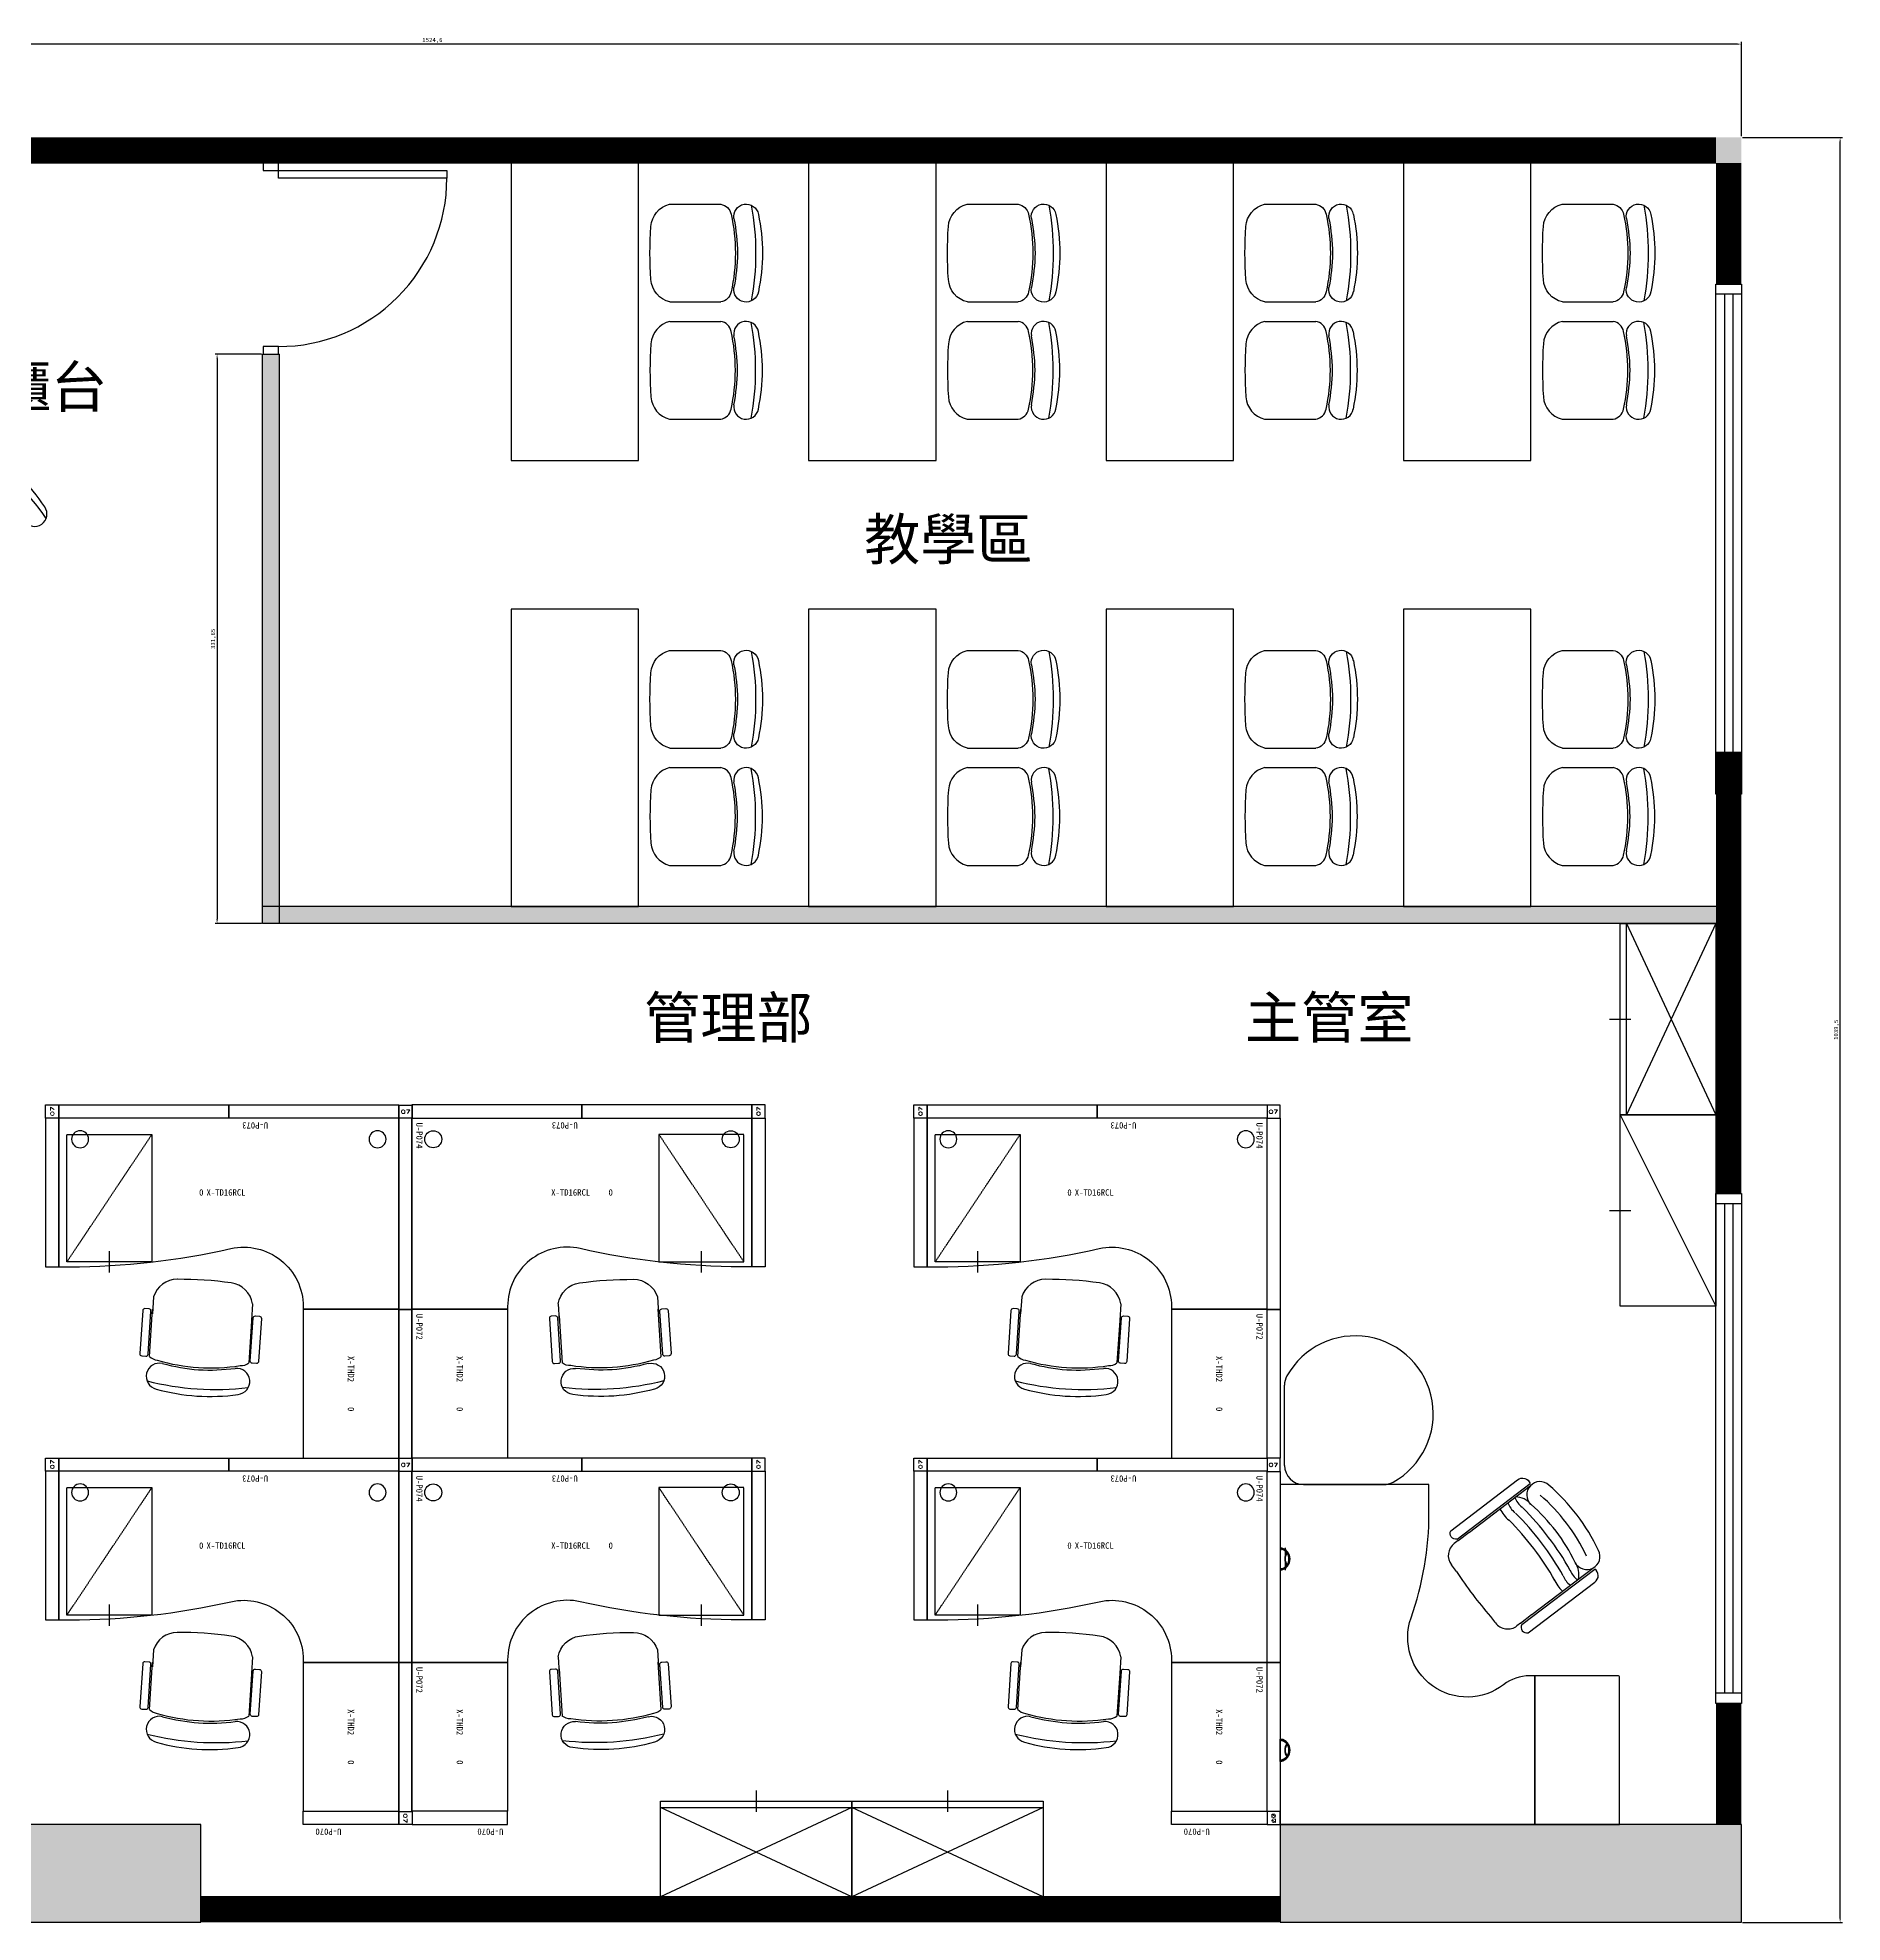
# Model space of a CAD drawing. Header units: millimetres. Extents: x 244 to 4336, y 1055 to 3448.
# Drawn here: x 776 to 1827, y 1055 to 2153 of the extents above; entities that cross this region are included whole.
import ezdxf
from ezdxf.enums import TextEntityAlignment as Align

# ---------------------------------------------------------------- set-up
doc = ezdxf.new("R2010")
doc.units = ezdxf.units.MM
doc.header["$LTSCALE"] = 0.5
doc.linetypes.add('DASHED', pattern=[0.75, 0.5, -0.25])
for name, color, linetype in [('BC', 3, 'Continuous'), ('CHAIR', 6, 'Continuous'), ('DIM', 1, 'Continuous'), ('door', 2, 'Continuous'), ('MF', 20, 'Continuous'), ('part_att', 3, 'Continuous'), ('PSPLAN', 4, 'Continuous'), ('PUTC', 6, 'Continuous'), ('SD', 1, 'Continuous'), ('table', 1, 'Continuous'), ('TXT', 3, 'Continuous'), ('wall', 7, 'Continuous'), ('window', 7, 'Continuous')]:
    doc.layers.add(name, color=color, linetype=linetype)
doc.styles.add('kk', font='kaiu.ttf')
doc.styles.add('lmp', font='complex.shx', dxfattribs={"bigfont": 'chineset.shx'})
doc.dimstyles.new('ISO-25', dxfattribs={"dimtxt": 2.5, "dimasz": 2.5, "dimexe": 1.25, "dimexo": 0.625, "dimtad": 1, "dimtxsty": 'Standard', "dimcen": 2.5, "dimadec": 0, "dimazin": 0, "dimtfac": 1, "dimtmove": 0, "dimatfit": 3, "dimfxl": 1, "dimarcsym": 0})

# ---------------------------------------------------------------- blocks, each defined once
blk = doc.blocks.new('A$C2B010343')
at = {"color": 7}
for p, q in [((224.9, -208.7, 226.5), (224.9, -211.7, 226.5)), ((229.4, -214.5, 226.5), (232.4, -214.5, 226.5)), ((322.4, -214.5, 226.5), (325.4, -214.5, 226.5)), ((329.9, -208.7, 226.5), (329.9, -211.7, 226.5))]:
    blk.add_line(p, q, dxfattribs=at)
for p, q in [((229.4, -208.7, 226.5), (229.4, -215.7, 226.5)), ((229.7, -216.7, 226.5), (231.8, -216.7, 226.5)), ((232.4, -208.7, 226.5), (232.4, -214.5, 226.5)), ((322.4, -208.7, 226.5), (322.4, -214.5, 226.5)), ((323, -216.7, 226.5), (325.1, -216.7, 226.5)), ((325.4, -208.7, 226.5), (325.4, -215.7, 226.5))]:
    blk.add_line(p, q)
for centre, radius, start, end in [((277.4, -201.7, 226.5), 53.5, 190.77285, 349.22715), ((277.4, -201.7, 226.5), 50, 196.2602, 343.7398), ((277.4, -201.7, 226.5), 48, 198.20996, 231.37247), ((277.4, -281.6, 226.5), 51.9, 54.73593, 125.26407), ((277.4, -281.6, 226.5), 49.9, 53.04394, 126.95606), ((277.4, -201.7, 226.5), 48, 233.87887, 306.12113), ((277.4, -201.7, 226.5), 48, 308.62753, 341.79004)]:
    blk.add_arc(centre, radius, start, end)
blk = doc.blocks.new('DAL16LL')
for p, q in [((29.75, 0), (40.25, 0)), ((119.75, -2.5), (130.25, -2.5))]:
    blk.add_line(p, q)
at = {"color": 0}
blk.add_lwpolyline([(97.25, -61.57, 0.084397), (146.82, -70), (160, -70), (160, 0), (0, 0), (0, -120), (70, -120), (70, -117.33, 0.165811), (65.83, -105.11, -0.74643)], format="xyb", close=True, dxfattribs=at)
at = {"xscale": 0.09999999999990905, "yscale": 0.09999999999990905, "zscale": 0.09999999999990905}
for p in [(7.26, 20.87, -22.65), (97.26, 20.87, -22.65)]:
    blk.add_blockref('A$C2B010343', p, dxfattribs=at)
blk = doc.blocks.new('xtd16Sl')
at = {"layer": 'PUTC'}
blk.add_lwpolyline([(-80, -0.1, -0.414214), (-79.9, 0), (79.9, 0, -0.414214), (80, -0.1), (80, -69.9, -0.414214), (79.9, -70), (75, -70, -0.054703), (-0.93, -61.43, 0.479811), (-35, -88.76), (-35, -89.9, -0.414214), (-35.1, -90), (-79.9, -90, -0.414214), (-80, -89.9)], format="xyb", close=True, dxfattribs=at)
for centre in [(-70, -10), (70, -10)]:
    blk.add_circle(centre, 4, dxfattribs=at)
at = {"layer": 'part_att'}
for tag, p in [('BLKNAME', (-14.5, -36.5)), ('K', (12.5, -36.5))]:
    blk.add_attdef(tag, p, '', height=3, dxfattribs=at)
blk = doc.blocks.new('UP073')
at = {"color": 31}
blk.add_lwpolyline([(0, 0), (80, 0), (80, 6.2), (0, 6.2)], close=True, dxfattribs=at)
at = {"layer": 'part_att', "color": 3}
for tag, p in [('BLKNAME', (2, 8.2)), ('P', (26, 8.2)), ('K', (30, 8.2))]:
    blk.add_attdef(tag, p, '', height=3, dxfattribs=at)
blk = doc.blocks.new('CC_SS1')
at = {"color": 0}
for p, q in [((-24.22, 14.06), (-24.22, 6.05)), ((22.55, 13.88), (22.55, 5.97)), ((-24.22, -14.07), (-24.22, 8.22)), ((22.55, 8.19), (22.55, -14.02))]:
    blk.add_line(p, q, dxfattribs=at)
for points in [[(-25.93, 8.22), (-27.88, 8.22, 0.414214), (-28.86, 7.25), (-28.86, -13.09, 0.414214), (-27.88, -14.07), (-25.93, -14.07, 0.414214), (-24.95, -13.09), (-24.95, 7.25, 0.414214)], [(24.21, 8.22), (26.17, 8.22, -0.414214), (27.14, 7.25), (27.14, -13.09, -0.414214), (26.17, -14.07), (24.21, -14.07, -0.414214), (23.24, -13.09), (23.24, 7.25, -0.414214)]]:
    blk.add_lwpolyline(points, format="xyb", close=True, dxfattribs=at)
at = {"color": 0, "linetype": 'Continuous'}
blk.add_lwpolyline([(-17.93, -17.03, 0.042414), (-0.76, -18.84, 0.042414), (16.42, -17.03, 0.042414)], format="xyb", dxfattribs=at)
for centre, radius, start, end in [((-12.72, 11.16), 11.86, 94.0766, 165.83344), ((-0.86, -155.28), 178.72, 85.9234, 94.0766), ((11, 11.16), 11.86, 13.25658, 85.9234), ((-18.98, -23.12), 6.18, 80.24779, 260.10116), ((17.47, -23.12), 6.18, 279.89884, 99.75221), ((-0.76, 62.24), 93.45, 258.08993, 281.91007)]:
    blk.add_arc(centre, radius, start, end, dxfattribs=at)
at = {"color": 0}
for centre, radius, start, end in [((-20.22, -9.75), 5.89, 227.1618, 267.57171), ((-1.03, 72.05), 89.81, 257.50279, 282.63892), ((18.55, -9.7), 5.89, 270.72261, 312.8382), ((-0.76, 104.54), 132.38, 259.62106, 280.37894)]:
    blk.add_arc(centre, radius, start, end, dxfattribs=at)
blk = doc.blocks.new('*D31')
at = {"layer": 'Defpoints', "color": 0, "transparency": 16777216}
for p in [(907.1, 1968.4), (880.7, 1636.8), (907.1, 1636.8)]:
    blk.add_point(p, dxfattribs=at)
at = {"layer": 'DIM', "color": 0, "lineweight": -2, "transparency": 16777216}
for p, q in [((906.5, 1968.4), (879.5, 1968.4)), ((880.7, 1965.9), (880.7, 1639.3)), ((906.5, 1636.8), (879.5, 1636.8))]:
    blk.add_line(p, q, dxfattribs=at)
at = {"layer": 'DIM', "color": 0, "transparency": 16777216}
for points in [[(880.3, 1965.9), (881.1, 1965.9), (880.7, 1968.4)], [(880.3, 1639.3), (881.1, 1639.3), (880.7, 1636.8)]]:
    blk.add_solid(points, dxfattribs=at)
at = {"layer": 'DIM', "color": 0, "transparency": 16777216, "insert": (878.6, 1802.6), "char_height": 2.5, "attachment_point": 5, "rotation": 90}
blk.add_mtext('331,65', dxfattribs=at)
blk = doc.blocks.new('UP072')
at = {"color": 31}
blk.add_lwpolyline([(0, 0), (70, 0), (70, 6.2), (0, 6.2)], close=True, dxfattribs=at)
at = {"layer": 'part_att', "color": 3}
for tag, p in [('BLKNAME', (2, 8.2)), ('P', (26, 8.2)), ('K', (30, 8.2))]:
    blk.add_attdef(tag, p, '', height=3, dxfattribs=at)
blk = doc.blocks.new('DN46C3')
at = {"color": 0, "linetype": 'DASHED'}
for p, q in [((0, -60), (0, 0)), ((0, -60), (40, 0)), ((0, 0), (40, 0)), ((40, 0), (40, -60)), ((40, -60), (0, -60)), ((20, -65), (20, -55))]:
    blk.add_line(p, q, dxfattribs=at)
blk = doc.blocks.new('PBU_R')
at = {"color": 31}
blk.add_lwpolyline([(0, 6.2), (0, 0), (-6.2, 0), (-6.2, 6.2)], close=True, dxfattribs=at)
at = {"layer": 'PSPLAN', "color": 3, "style": 'lmp', "width": 0.483982}
blk.add_attdef('HEIGHT', text='', height=1.68, rotation=90, dxfattribs=at).set_placement((-2.24, 0.93), (-2.24, 5.5), align=Align.FIT)
blk = doc.blocks.new('BC-CAB1')
at = {"color": 0}
for p, q in [((0, -45), (90, 0)), ((45, -50), (45, -40))]:
    blk.add_line(p, q, dxfattribs=at)
blk.add_lwpolyline([(90, -45), (0, -45), (0, 0), (90, 0)], close=True, dxfattribs=at)
blk = doc.blocks.new('UP074')
at = {"color": 31}
blk.add_lwpolyline([(0, 0), (90, 0), (90, 6.2), (0, 6.2)], close=True, dxfattribs=at)
at = {"layer": 'part_att', "color": 3}
for tag, p in [('BLKNAME', (2, 8.2)), ('P', (26, 8.2)), ('K', (30, 8.2))]:
    blk.add_attdef(tag, p, '', height=3, dxfattribs=at)
blk = doc.blocks.new('window-f')
for p, q in [((0.02, 0.1667), (0.98, 0.1667)), ((0.02, -0.1667), (0.98, -0.1667))]:
    blk.add_line(p, q)
blk.add_lwpolyline([(0, 0.5), (1, 0.5), (1, -0.5), (0, -0.5)], close=True)
for points in [[(0.02, 0.5), (0.02, -0.5)], [(0.98, 0.5), (0.98, -0.5)]]:
    blk.add_lwpolyline(points)
blk = doc.blocks.new('*D32')
at = {"layer": 'Defpoints', "color": 0, "transparency": 16777216}
for p in [(1768.4, 2094.6), (1825.9, 2094.6), (1768.4, 1055.1)]:
    blk.add_point(p, dxfattribs=at)
at = {"layer": 'DIM', "color": 0, "lineweight": -2, "transparency": 16777216}
for p, q in [((1769, 2094.6), (1827.2, 2094.6)), ((1825.9, 1057.6), (1825.9, 2092.1)), ((1769, 1055.1), (1827.2, 1055.1))]:
    blk.add_line(p, q, dxfattribs=at)
at = {"layer": 'DIM', "color": 0, "transparency": 16777216}
for points in [[(1825.5, 2092.1), (1826.3, 2092.1), (1825.9, 2094.6)], [(1825.5, 1057.6), (1826.3, 1057.6), (1825.9, 1055.1)]]:
    blk.add_solid(points, dxfattribs=at)
at = {"layer": 'DIM', "color": 0, "transparency": 16777216, "insert": (1823.8, 1574.9), "char_height": 2.5, "attachment_point": 5, "rotation": 90}
blk.add_mtext('1039,5', dxfattribs=at)
blk = doc.blocks.new('DAMAS')
for p, q in [((24.25, 33.25), (-13.49, 33.25)), ((33.25, 24.25), (33.25, -13.49))]:
    blk.add_line(p, q)
for centre, radius, start, end in [((0, 0), 36.75, 119.08802, 330.91198), ((-13.49, 24.25), 9, 90, 119.08802), ((24.25, 24.25), 9, 0, 90), ((24.25, -13.49), 9, 330.91198, 0)]:
    blk.add_arc(centre, radius, start, end)
blk = doc.blocks.new('BC-CAB2')
at = {"color": 0}
for p, q in [((0, 0), (90, -42)), ((0, -42), (90, 0)), ((90, -42), (0, -42)), ((45, -50), (45, -40))]:
    blk.add_line(p, q, dxfattribs=at)
blk.add_lwpolyline([(90, -45), (0, -45), (0, 0), (90, 0)], close=True, dxfattribs=at)
blk = doc.blocks.new('xthd2')
blk.add_lwpolyline([(-35, -45), (35, -45), (35, 0), (-35, 0)], close=True)
at = {"layer": 'part_att'}
for tag, p in [('BLKNAME', (-13, -24)), ('K', (11, -24))]:
    blk.add_attdef(tag, p, '', height=3, dxfattribs=at)
blk = doc.blocks.new('UP070')
at = {"color": 31}
blk.add_lwpolyline([(0, 0), (45, 0), (45, 6.2), (0, 6.2)], close=True, dxfattribs=at)
at = {"layer": 'part_att', "color": 3}
for tag, p in [('BLKNAME', (2, 8.2)), ('P', (26, 8.2)), ('K', (30, 8.2))]:
    blk.add_attdef(tag, p, '', height=3, dxfattribs=at)
blk = doc.blocks.new('DA47E3')
at = {"ltscale": 0.04}
for p, q in [((39.2, 0), (0, 0)), ((-0.4, -0.4), (-0.4, -70)), ((39.6, -70), (39.6, -0.4)), ((-0.4, -70), (39.6, -70))]:
    blk.add_line(p, q, dxfattribs=at)
for centre, start, end in [((0, -0.4), 90, 180), ((39.2, -0.4), 0, 90)]:
    blk.add_arc(centre, 0.4, start, end, dxfattribs=at)
blk = doc.blocks.new('CC_HH1')
at = {"color": 3, "linetype": 'ByBlock'}
for p, q in [((-16.92, 26.82), (-16.22, 26.82)), ((-13.02, 26.82), (-16.22, 26.82)), ((13.44, 26.82), (17.38, 26.82)), ((-24.12, 17.46), (-24.12, 19.62)), ((24.58, 17.34), (24.58, 19.62)), ((-25.02, 17.46), (-25.02, -25.72)), ((-24.13, 10.85), (-24.13, -25.16)), ((-24.12, 17.48), (-24.11, 10.92)), ((24.58, 17.34), (24.57, 10.79)), ((24.59, 10.71), (24.59, -25.3)), ((25.48, 17.32), (25.48, -25.86))]:
    blk.add_line(p, q, dxfattribs=at)
for points in [[(-25.02, 17.46, 0.644661), (-29.89, 17.46), (-29.89, -22.04, 0.527133), (-25.02, -25.72)], [(25.48, 17.32, -0.644661), (30.36, 17.33), (30.36, -22.18, -0.527133), (25.48, -25.86)]]:
    blk.add_lwpolyline(points, format="xyb", dxfattribs=at)
for centre, radius, start, end in [((-16.92, 19.62), 7.2, 90, 180), ((0.21, -158.83), 186.12, 85.9234, 94.0766), ((17.38, 19.62), 7.2, 0, 90), ((27.02, 16.22), 2.67, 204.02717, 206.26281), ((-21.41, -22.44), 15.39, 74.44482, 100.1776), ((0, 119.49), 128.24, 261.96898, 278.03102), ((21.47, -22.44), 15.39, 78.2918, 104.12492), ((-16.47, -10.33), 9.94, 219.7271, 267.1765), ((-21.41, -22.44), 10.89, 74.44482, 104.12492), ((-21.41, -26.66), 10.89, 74.44482, 104.12492), ((0, 119.49), 132.74, 261.96898, 278.03102), ((0, 115.27), 132.74, 261.96898, 278.03102), ((16.9, -10.33), 9.94, 272.8235, 320.68643), ((21.47, -22.44), 10.89, 73.3346, 104.12492), ((21.47, -26.66), 10.89, 73.3346, 104.12492), ((-18.01, -26.35), 6.18, 80.24779, 260.10116), ((0.21, 58.98), 87.21, 258.08993, 281.91007), ((2.27, 79.88), 101.97, 259.12864, 268.84333), ((-1.85, 79.88), 101.97, 271.15667, 280.87136), ((18.43, -26.35), 6.18, 279.89884, 99.75221), ((0.21, 58.98), 93.43, 258.08993, 281.91007)]:
    blk.add_arc(centre, radius, start, end, dxfattribs=at)
blk = doc.blocks.new('CC_SS0')
at = {"color": 0}
for p, q in [((-23.54, 12.7), (-23.54, 4.82)), ((22.46, 12.52), (22.46, 4.75)), ((-23.54, 4.82), (-23.54, -11.35)), ((22.46, 4.75), (22.46, -11.35))]:
    blk.add_line(p, q, dxfattribs=at)
at = {"color": 0, "linetype": 'Continuous'}
blk.add_lwpolyline([(-16.78, -17.59, 0.042414), (-0.56, -19.29, 0.042414), (15.66, -17.59, 0.042414)], format="xyb", dxfattribs=at)
for centre, radius, start, end in [((-12.23, 9.85), 11.67, 94.0766, 165.83344), ((-0.56, -153.84), 175.77, 85.9234, 94.0766), ((11.11, 9.85), 11.67, 13.25658, 85.9234), ((-17.77, -23.33), 5.83, 80.24779, 260.10116), ((16.65, -23.33), 5.83, 279.89884, 99.75221), ((-0.56, 57.26), 88.24, 258.08993, 281.91007)]:
    blk.add_arc(centre, radius, start, end, dxfattribs=at)
at = {"color": 0}
for centre, radius, start, end in [((-17.8, -10.51), 5.8, 188.34829, 259.96934), ((-0.54, 64.02), 82.29, 257.1708, 282.8292), ((16.73, -10.51), 5.8, 280.03066, 351.65171), ((-0.56, 97.19), 124.99, 259.62106, 280.37894)]:
    blk.add_arc(centre, radius, start, end, dxfattribs=at)
blk = doc.blocks.new('MF-146N')
at = {"color": 0}
blk.add_lwpolyline([(0, 0), (140, 0), (140, 60), (0, 60)], close=True, dxfattribs=at)
blk = doc.blocks.new('door-sl')
blk.add_lwpolyline([(0.04, 0.04), (0, 0.04), (0, -0.04), (0.04, -0.04), (0.04, 0.04), (0.04, 0.92), (0.08, 0.92), (0.08, 0.04), (0.04, 0.04)])
blk.add_lwpolyline([(0.96, 0.04), (0.96, -0.04), (1, -0.04), (1, 0.04), (0.96, 0.04, 0.414214), (0.08, 0.92, 1)], format="xyb")
blk = doc.blocks.new('*D35')
at = {"layer": 'Defpoints', "color": 0, "transparency": 16777216}
for p in [(243.8, 2149), (243.8, 2094.6), (1768.4, 2094.6)]:
    blk.add_point(p, dxfattribs=at)
at = {"layer": 'DIM', "color": 0, "lineweight": -2, "transparency": 16777216}
for p, q in [((243.8, 2095.3), (243.8, 2150.3)), ((1765.9, 2149), (246.3, 2149)), ((1768.4, 2095.3), (1768.4, 2150.3))]:
    blk.add_line(p, q, dxfattribs=at)
at = {"layer": 'DIM', "color": 0, "transparency": 16777216}
for points in [[(246.3, 2149.4), (246.3, 2148.6), (243.8, 2149)], [(1765.9, 2149.4), (1765.9, 2148.6), (1768.4, 2149)]]:
    blk.add_solid(points, dxfattribs=at)
at = {"layer": 'DIM', "color": 0, "transparency": 16777216, "insert": (1006.1, 2151.1), "char_height": 2.5, "attachment_point": 5}
blk.add_mtext('1524,6', dxfattribs=at)

msp = doc.modelspace()

# ---------------------------------------------------------------- hatches: boundary and pattern name
at = {"layer": 'wall'}
h = msp.add_hatch(color=256, dxfattribs=at)
h.paths.add_polyline_path([(916.987, 1968.407), (907.087, 1968.407), (907.087, 1646.657), (916.987, 1646.657)])
h.paths.add_polyline_path([(1756.86, 1646.657), (916.987, 1646.657), (916.987, 1636.757), (1756.936, 1636.757)])
h.paths.add_polyline_path([(916.987, 1646.657), (907.087, 1646.657), (907.087, 1636.757), (916.987, 1636.757)])
h = msp.add_hatch(color=256, dxfattribs=at)
h.paths.add_polyline_path([(621.225, 1112.057), (621.225, 1055.132), (871.2, 1055.132), (871.2, 1112.057)])
h.paths.add_polyline_path([(1499.85, 1112.057), (1499.85, 1055.132), (1768.387, 1055.132), (1768.387, 1112.057)])

# ---------------------------------------------------------------- linework, layer by layer
for p, q in [((258.637, 2079.782), (1753.537, 2079.782)), ((907.087, 1636.757), (907.087, 1968.407)), ((907.087, 1968.407), (916.987, 1968.407)), ((916.987, 1636.757), (916.987, 1968.407)), ((1757.25, 1646.657), (907.087, 1646.657)), ((1757.25, 1636.757), (907.087, 1636.757)), ((871.2, 1112.057), (621.225, 1112.057)), ((1760.962, 1112.057), (1499.85, 1112.057)), ((1499.85, 1112.057), (1499.85, 1069.982)), ((1499.85, 1069.982), (871.2, 1069.982))]:
    msp.add_line(p, q, dxfattribs=at)
at = {"layer": 'wall', "const_width": 14.85}
for points in [[(258.637, 2087.207), (1753.537, 2087.207)], [(1760.962, 2079.782), (1760.962, 2009.245)], [(1760.962, 1736.995), (1760.962, 1479.595)], [(1760.962, 1182.595), (1760.962, 1112.057)], [(1499.85, 1062.557), (871.2, 1062.557)]]:
    msp.add_lwpolyline(points, dxfattribs=at)
at = {"layer": 'wall'}
for points in [[(871.2, 1112.057), (621.225, 1112.057), (621.225, 1055.132), (871.2, 1055.132)], [(1768.387, 1112.057), (1499.85, 1112.057), (1499.85, 1055.132), (1768.387, 1055.132)]]:
    msp.add_lwpolyline(points, close=True, dxfattribs=at)
for centre, radius, end in [((731.265, 2079.782), 264.559, 1.608252), ((756.015, 2079.782), 274.459, 1.550227)]:
    msp.add_arc(centre, radius, 0, end, dxfattribs=at)
msp.add_solid([(1753.537, 2079.782), (1768.387, 2079.782), (1753.537, 2094.632), (1768.387, 2094.632)], dxfattribs=at)

# ---------------------------------------------------------------- block references
at = {"layer": 'BC', "xscale": 1.237500000000125, "yscale": 1.237500000000125, "zscale": 1.237500000000125}
for name, p, rotation in [('BC-CAB2', (1753.537, 1636.757), 270), ('BC-CAB1', (1753.537, 1525.382), 270), ('BC-CAB2', (1250.372, 1069.982), 180), ('BC-CAB2', (1361.747, 1069.982), 180)]:
    msp.add_blockref(name, p, dxfattribs=dict(at, rotation=rotation))
at = {"layer": 'CHAIR'}
for name, p, xscale, yscale, zscale, rotation in [('CC_SS0', (1159.934, 2026.607), -1.237500000000125, 1.237500000000125, 1.2375, 90), ('CC_SS0', (1333.184, 2026.607), -1.237500000000125, 1.237500000000125, 1.2375, 90), ('CC_SS0', (1506.434, 2026.607), -1.237500000000125, 1.237500000000125, 1.2375, 90), ('CC_SS0', (1679.684, 2026.607), -1.237500000000125, 1.237500000000125, 1.2375, 90), ('CC_SS0', (1159.934, 1959.707), 1.237500000000125, 1.237500000000125, 1.237500000000125, 90), ('CC_SS0', (1333.184, 1959.707), 1.237500000000125, 1.237500000000125, 1.237500000000125, 90), ('CC_SS0', (1506.434, 1959.707), 1.237500000000125, 1.237500000000125, 1.237500000000125, 90), ('CC_SS0', (1679.684, 1959.707), 1.237500000000125, 1.237500000000125, 1.237500000000125, 90), ('CC_SS0', (738.435, 1870.46), 1.237500000000032, 1.237500000000032, 1.237500000000032, 135), ('CC_SS0', (1159.934, 1766.732), -1.237500000000125, 1.237500000000125, 1.2375, 90), ('CC_SS0', (1333.184, 1766.732), -1.237500000000125, 1.237500000000125, 1.2375, 90), ('CC_SS0', (1506.434, 1766.732), -1.237500000000125, 1.237500000000125, 1.2375, 90), ('CC_SS0', (1679.684, 1766.732), -1.237500000000125, 1.237500000000125, 1.2375, 90), ('CC_SS0', (1159.934, 1699.832), 1.237500000000125, 1.237500000000125, 1.237500000000125, 90), ('CC_SS0', (1333.184, 1699.832), 1.237500000000125, 1.237500000000125, 1.237500000000125, 90), ('CC_SS0', (1506.434, 1699.832), 1.237500000000125, 1.237500000000125, 1.237500000000125, 90), ('CC_SS0', (1679.684, 1699.832), 1.237500000000125, 1.237500000000125, 1.237500000000125, 90), ('UP073', (788.535, 1531.198), -1.237500000000125, 1.237500000000125, 1.2375, 180), ('UP073', (1192.207, 1531.198), 1.237500000000125, 1.237500000000125, 1.237500000000125, 180), ('UP073', (1294.177, 1531.198), -1.237500000000125, 1.237500000000125, 1.2375, 180), ('UP072', (788.535, 1436.901), 1.237500000000125, 1.237500000000125, 1.237500000000125, 90), ('UP072', (1192.207, 1436.901), -1.237500000000125, 1.237500000000125, 1.2375, 270), ('UP072', (1294.177, 1436.901), 1.237500000000125, 1.237500000000125, 1.237500000000125, 90), ('CC_SS1', (872.402, 1400.111), 1.237500000000077, 1.237500000000077, 1.237500000000077, 356.1891308058701), ('CC_SS1', (1108.34, 1400.111), -1.237500000000077, 1.237500000000125, 1.2375, 3.810869194129812), ('CC_SS1', (1378.044, 1400.111), 1.237500000000077, 1.237500000000077, 1.237500000000077, 356.1891308058701), ('UP072', (788.535, 1231.228), 1.237500000000125, 1.237500000000125, 1.237500000000125, 90), ('UP073', (788.535, 1325.526), -1.237500000000125, 1.237500000000125, 1.2375, 180), ('UP073', (1192.207, 1325.526), 1.237500000000125, 1.237500000000125, 1.237500000000125, 180), ('UP072', (1192.207, 1231.228), -1.237500000000125, 1.237500000000125, 1.2375, 270), ('UP072', (1294.177, 1231.228), 1.237500000000125, 1.237500000000125, 1.237500000000125, 90), ('UP073', (1294.177, 1325.526), -1.237500000000125, 1.237500000000125, 1.2375, 180), ('CC_HH1', (1638.951, 1266.24), 1.237500000000112, 1.237500000000112, 1.237500000000112, 127.258115157693), ('CC_SS1', (872.402, 1194.439), 1.237500000000077, 1.237500000000077, 1.237500000000077, 356.1891308058701), ('CC_SS1', (1108.34, 1194.439), -1.237500000000077, 1.237500000000125, 1.2375, 3.810869194129812), ('CC_SS1', (1378.044, 1194.439), 1.237500000000077, 1.237500000000077, 1.237500000000077, 356.1891308058701)]:
    msp.add_blockref(name, p, dxfattribs=dict(at, xscale=xscale, yscale=yscale, zscale=zscale, rotation=rotation))
ref = msp.add_blockref('PBU_R', (788.535, 1523.526), dxfattribs=dict(at, xscale=1.237500000000125, yscale=1.237500000000125, zscale=1.237500000000125))
ref.add_attrib('HEIGHT', '07', dxfattribs={"layer": 'PSPLAN', "color": 3, "height": 2.0834, "rotation": 90, "style": 'lmp', "width": 1.679701}).set_placement((785.768, 1524.672), (785.768, 1530.338), align=Align.FIT)
ref = msp.add_blockref('UP073', (887.535, 1531.198), dxfattribs=dict(at, xscale=-1.237500000000125, yscale=1.237500000000125, zscale=1.2375, rotation=180))
ref.add_attrib('BLKNAME', 'U-P073', (910.428, 1521.051), dxfattribs={"layer": 'part_att', "color": 3, "height": 3.7125, "rotation": 180})
ref = msp.add_blockref('PBU_R', (986.535, 1523.402), dxfattribs=dict(at, xscale=1.237500000000125, yscale=1.237500000000125, zscale=1.237500000000125, rotation=270))
ref.add_attrib('HEIGHT', '07', dxfattribs={"layer": 'PSPLAN', "color": 3, "height": 2.0834, "style": 'lmp', "width": 1.679701}).set_placement((987.681, 1526.169), (993.347, 1526.169), align=Align.FIT)
ref = msp.add_blockref('UP073', (1093.207, 1531.198), dxfattribs=dict(at, xscale=1.237500000000125, yscale=1.237500000000125, zscale=1.237500000000125, rotation=180))
ref.add_attrib('BLKNAME', 'U-P073', (1090.732, 1521.051), dxfattribs={"layer": 'part_att', "color": 3, "height": 3.7125, "rotation": 180})
ref = msp.add_blockref('PBU_R', (1192.207, 1523.526), dxfattribs=dict(at, xscale=-1.237500000000125, yscale=1.237500000000125, zscale=1.2375))
ref.add_attrib('HEIGHT', '07', dxfattribs={"layer": 'PSPLAN', "color": 3, "height": 2.0834, "rotation": 90, "style": 'lmp', "width": 1.679701}).set_placement((1197.057, 1524.672), (1197.057, 1530.338), align=Align.FIT)
ref = msp.add_blockref('PBU_R', (1294.177, 1523.526), dxfattribs=dict(at, xscale=1.237500000000125, yscale=1.237500000000125, zscale=1.237500000000125))
ref.add_attrib('HEIGHT', '07', dxfattribs={"layer": 'PSPLAN', "color": 3, "height": 2.0834, "rotation": 90, "style": 'lmp', "width": 1.679701}).set_placement((1291.41, 1524.672), (1291.41, 1530.338), align=Align.FIT)
ref = msp.add_blockref('UP073', (1393.177, 1531.198), dxfattribs=dict(at, xscale=-1.237500000000125, yscale=1.237500000000125, zscale=1.2375, rotation=180))
ref.add_attrib('BLKNAME', 'U-P073', (1416.071, 1521.051), dxfattribs={"layer": 'part_att', "color": 3, "height": 3.7125, "rotation": 180})
ref = msp.add_blockref('PBU_R', (1499.85, 1523.402), dxfattribs=dict(at, xscale=-1.237500000000125, yscale=1.237500000000125, zscale=1.2375, rotation=90))
ref.add_attrib('HEIGHT', '07', dxfattribs={"layer": 'PSPLAN', "color": 3, "height": 2.0834, "style": 'lmp', "width": 1.679701}).set_placement((1493.038, 1526.169), (1498.703, 1526.169), align=Align.FIT)
ref = msp.add_blockref('UP074', (986.535, 1523.402), dxfattribs=dict(at, xscale=1.237500000000125, yscale=1.237500000000125, zscale=1.237500000000125, rotation=270))
ref.add_attrib('BLKNAME', 'U-P074', (996.682, 1520.927), dxfattribs={"layer": 'part_att', "color": 3, "height": 3.7125, "rotation": 270})
ref = msp.add_blockref('UP074', (1499.85, 1523.402), dxfattribs=dict(at, xscale=-1.237500000000125, yscale=1.237500000000125, zscale=1.2375, rotation=90))
ref.add_attrib('BLKNAME', 'U-P074', (1485.99, 1520.927), dxfattribs={"layer": 'part_att', "color": 3, "height": 3.7125, "rotation": 270})
ref = msp.add_blockref('UP072', (986.535, 1412.027), dxfattribs=dict(at, xscale=1.237500000000125, yscale=1.237500000000125, zscale=1.237500000000125, rotation=270))
ref.add_attrib('BLKNAME', 'U-P072', (996.682, 1409.552), dxfattribs={"layer": 'part_att', "color": 3, "height": 3.7125, "rotation": 270})
ref = msp.add_blockref('UP072', (1499.85, 1412.027), dxfattribs=dict(at, xscale=-1.237500000000125, yscale=1.237500000000125, zscale=1.2375, rotation=90))
ref.add_attrib('BLKNAME', 'U-P072', (1485.99, 1409.552), dxfattribs={"layer": 'part_att', "color": 3, "height": 3.7125, "rotation": 270})
ref = msp.add_blockref('PBU_R', (788.535, 1317.853), dxfattribs=dict(at, xscale=1.237500000000125, yscale=1.237500000000125, zscale=1.237500000000125))
ref.add_attrib('HEIGHT', '07', dxfattribs={"layer": 'PSPLAN', "color": 3, "height": 2.0834, "rotation": 90, "style": 'lmp', "width": 1.679701}).set_placement((785.768, 1319), (785.768, 1324.665), align=Align.FIT)
ref = msp.add_blockref('UP073', (887.535, 1325.526), dxfattribs=dict(at, xscale=-1.237500000000125, yscale=1.237500000000125, zscale=1.2375, rotation=180))
ref.add_attrib('BLKNAME', 'U-P073', (910.428, 1315.378), dxfattribs={"layer": 'part_att', "color": 3, "height": 3.7125, "rotation": 180})
ref = msp.add_blockref('PBU_R', (986.535, 1317.73), dxfattribs=dict(at, xscale=1.237500000000125, yscale=1.237500000000125, zscale=1.237500000000125, rotation=270))
ref.add_attrib('HEIGHT', '07', dxfattribs={"layer": 'PSPLAN', "color": 3, "height": 2.0834, "style": 'lmp', "width": 1.679701}).set_placement((987.681, 1320.496), (993.347, 1320.496), align=Align.FIT)
ref = msp.add_blockref('UP074', (986.535, 1317.73), dxfattribs=dict(at, xscale=1.237500000000125, yscale=1.237500000000125, zscale=1.237500000000125, rotation=270))
ref.add_attrib('BLKNAME', 'U-P074', (996.682, 1315.255), dxfattribs={"layer": 'part_att', "color": 3, "height": 3.7125, "rotation": 270})
ref = msp.add_blockref('UP073', (1093.207, 1325.526), dxfattribs=dict(at, xscale=1.237500000000125, yscale=1.237500000000125, zscale=1.237500000000125, rotation=180))
ref.add_attrib('BLKNAME', 'U-P073', (1090.732, 1315.378), dxfattribs={"layer": 'part_att', "color": 3, "height": 3.7125, "rotation": 180})
ref = msp.add_blockref('PBU_R', (1192.207, 1317.853), dxfattribs=dict(at, xscale=-1.237500000000125, yscale=1.237500000000125, zscale=1.2375))
ref.add_attrib('HEIGHT', '07', dxfattribs={"layer": 'PSPLAN', "color": 3, "height": 2.0834, "rotation": 90, "style": 'lmp', "width": 1.679701}).set_placement((1197.057, 1319), (1197.057, 1324.665), align=Align.FIT)
ref = msp.add_blockref('PBU_R', (1294.177, 1317.853), dxfattribs=dict(at, xscale=1.237500000000125, yscale=1.237500000000125, zscale=1.237500000000125))
ref.add_attrib('HEIGHT', '07', dxfattribs={"layer": 'PSPLAN', "color": 3, "height": 2.0834, "rotation": 90, "style": 'lmp', "width": 1.679701}).set_placement((1291.41, 1319), (1291.41, 1324.665), align=Align.FIT)
ref = msp.add_blockref('UP073', (1393.177, 1325.526), dxfattribs=dict(at, xscale=-1.237500000000125, yscale=1.237500000000125, zscale=1.2375, rotation=180))
ref.add_attrib('BLKNAME', 'U-P073', (1416.071, 1315.378), dxfattribs={"layer": 'part_att', "color": 3, "height": 3.7125, "rotation": 180})
ref = msp.add_blockref('UP074', (1499.85, 1317.73), dxfattribs=dict(at, xscale=-1.237500000000125, yscale=1.237500000000125, zscale=1.2375, rotation=90))
ref.add_attrib('BLKNAME', 'U-P074', (1485.99, 1315.255), dxfattribs={"layer": 'part_att', "color": 3, "height": 3.7125, "rotation": 270})
ref = msp.add_blockref('PBU_R', (1499.85, 1317.73), dxfattribs=dict(at, xscale=-1.237500000000125, yscale=1.237500000000125, zscale=1.2375, rotation=90))
ref.add_attrib('HEIGHT', '07', dxfattribs={"layer": 'PSPLAN', "color": 3, "height": 2.0834, "style": 'lmp', "width": 1.679701}).set_placement((1493.038, 1320.496), (1498.703, 1320.496), align=Align.FIT)
ref = msp.add_blockref('UP072', (986.535, 1206.355), dxfattribs=dict(at, xscale=1.237500000000125, yscale=1.237500000000125, zscale=1.237500000000125, rotation=270))
ref.add_attrib('BLKNAME', 'U-P072', (996.682, 1203.88), dxfattribs={"layer": 'part_att', "color": 3, "height": 3.7125, "rotation": 270})
ref = msp.add_blockref('UP072', (1499.85, 1206.355), dxfattribs=dict(at, xscale=-1.237500000000125, yscale=1.237500000000125, zscale=1.2375, rotation=90))
ref.add_attrib('BLKNAME', 'U-P072', (1485.99, 1203.88), dxfattribs={"layer": 'part_att', "color": 3, "height": 3.7125, "rotation": 270})
ref = msp.add_blockref('UP070', (930.847, 1119.853), dxfattribs=dict(at, xscale=-1.237500000000125, yscale=1.237500000000125, zscale=1.2375, rotation=180))
ref.add_attrib('BLKNAME', 'U-P070', (953.122, 1109.706), dxfattribs={"layer": 'part_att', "color": 3, "height": 3.7125, "rotation": 180})
ref = msp.add_blockref('PBU_R', (986.535, 1119.73), dxfattribs=dict(at, xscale=1.237500000000125, yscale=1.237500000000125, zscale=1.237500000000125, rotation=180))
ref.add_attrib('HEIGHT', '07', dxfattribs={"layer": 'PSPLAN', "color": 3, "height": 2.0834, "rotation": 270, "style": 'lmp', "width": 1.679701}).set_placement((989.301, 1118.583), (989.301, 1112.918), align=Align.FIT)
ref = msp.add_blockref('UP070', (1049.895, 1119.853), dxfattribs=dict(at, xscale=1.237500000000125, yscale=1.237500000000125, zscale=1.237500000000125, rotation=180))
ref.add_attrib('BLKNAME', 'U-P070', (1047.42, 1109.706), dxfattribs={"layer": 'part_att', "color": 3, "height": 3.7125, "rotation": 180})
ref = msp.add_blockref('UP070', (1436.49, 1119.853), dxfattribs=dict(at, xscale=-1.237500000000125, yscale=1.237500000000125, zscale=1.2375, rotation=180))
ref.add_attrib('BLKNAME', 'U-P070', (1458.765, 1109.706), dxfattribs={"layer": 'part_att', "color": 3, "height": 3.7125, "rotation": 180})
ref = msp.add_blockref('PBU_R', (1499.85, 1119.73), dxfattribs=dict(at, xscale=-1.237500000000125, yscale=1.237500000000125, zscale=1.2375, rotation=180))
ref.add_attrib('HEIGHT', '07', dxfattribs={"layer": 'PSPLAN', "color": 3, "height": 2.0834, "rotation": 90, "style": 'lmp', "width": 1.679701}).set_placement((1497.083, 1112.918), (1497.083, 1118.583), align=Align.FIT)
ref = msp.add_blockref('PBU_R', (1499.85, 1119.73), dxfattribs=dict(at, xscale=-1.237500000000125, yscale=1.237500000000125, zscale=1.2375, rotation=180))
ref.add_attrib('HEIGHT', '07', dxfattribs={"layer": 'PSPLAN', "color": 3, "height": 2.0834, "rotation": 270, "style": 'lmp', "width": 1.679701}).set_placement((1494.999, 1118.583), (1494.999, 1112.918), align=Align.FIT)
at = {"layer": 'door', "xscale": 111.375, "yscale": 111.375, "zscale": 111.375, "rotation": 270}
msp.add_blockref('door-sl', (912.037, 2079.782), dxfattribs=at)
at = {"layer": 'MF', "xscale": 1.237500000000125, "yscale": 1.237500000000125, "zscale": 1.237500000000125, "rotation": 90}
for p in [(1126.125, 1906.532), (1299.375, 1906.532), (1472.625, 1906.532), (1645.875, 1906.532), (1126.125, 1646.657), (1299.375, 1646.657), (1472.625, 1646.657), (1645.875, 1646.657)]:
    msp.add_blockref('MF-146N', p, dxfattribs=at)
at = {"layer": 'SD', "yscale": 1.237500000000125}
for name, p, xscale, zscale in [('DN46C3', (793.251, 1513.997), 1.237500000000125, 1.237500000000125), ('DN46C3', (1187.491, 1513.997), -1.237500000000125, 1.2375), ('DN46C3', (1298.893, 1513.997), 1.237500000000125, 1.237500000000125), ('DN46C3', (793.251, 1308.325), 1.237500000000125, 1.237500000000125), ('DN46C3', (1187.491, 1308.325), -1.237500000000125, 1.2375), ('DN46C3', (1298.893, 1308.325), 1.237500000000125, 1.237500000000125), ('DA47E3', (1648.35, 1198.682), 1.237500000000125, 1.237500000000125)]:
    msp.add_blockref(name, p, dxfattribs=dict(at, xscale=xscale, zscale=zscale))
at = {"layer": 'SD', "xscale": 1.237500000000125, "yscale": 1.237500000000125, "zscale": 1.237500000000125}
for name, p, rotation in [('DAMAS', (1543.473, 1351.204), 180), ('DAL16LL', (1499.85, 1112.057), 90)]:
    msp.add_blockref(name, p, dxfattribs=dict(at, rotation=rotation))
at = {"layer": 'table'}
ref = msp.add_blockref('xtd16Sl', (887.535, 1523.526), dxfattribs=dict(at, xscale=-1.237500000000125, yscale=1.237500000000125, zscale=1.2375))
ref.add_attrib('BLKNAME', 'X-TD16RCL', (874.541, 1478.357), dxfattribs={"layer": 'part_att', "height": 3.7125})
ref.add_attrib('K', '0', (870.21, 1478.357), dxfattribs={"layer": 'part_att', "height": 3.713})
at = {"layer": 'table', "xscale": 1.237500000000125, "yscale": 1.237500000000125, "zscale": 1.237500000000125}
for p in [(1093.207, 1523.526), (1093.207, 1317.853)]:
    msp.add_blockref('xtd16Sl', p, dxfattribs=at).add_auto_attribs({'BLKNAME': 'X-TD16RCL', 'K': '0'})
at = {"layer": 'table'}
ref = msp.add_blockref('xtd16Sl', (1393.177, 1523.526), dxfattribs=dict(at, xscale=-1.237500000000125, yscale=1.237500000000125, zscale=1.2375))
ref.add_attrib('BLKNAME', 'X-TD16RCL', (1380.183, 1478.357), dxfattribs={"layer": 'part_att', "height": 3.7125})
ref.add_attrib('K', '0', (1375.852, 1478.357), dxfattribs={"layer": 'part_att', "height": 3.713})
at = {"layer": 'table', "xscale": 1.237500000000125, "yscale": 1.237500000000125, "zscale": 1.237500000000125, "rotation": 270}
for p in [(986.535, 1368.838), (1492.177, 1368.838), (986.535, 1163.166), (1492.177, 1163.166)]:
    msp.add_blockref('xthd2', p, dxfattribs=at).add_auto_attribs({'BLKNAME': 'X-THD2', 'K': '0'})
at = {"layer": 'table'}
ref = msp.add_blockref('xthd2', (994.207, 1368.838), dxfattribs=dict(at, xscale=-1.237500000000125, yscale=1.237500000000125, zscale=1.2375, rotation=90))
ref.add_attrib('BLKNAME', 'X-THD2', (1020.195, 1384.926), dxfattribs={"layer": 'part_att', "height": 3.7125, "rotation": 270})
ref.add_attrib('K', '0', (1020.195, 1355.226), dxfattribs={"layer": 'part_att', "height": 3.713, "rotation": 270})
ref = msp.add_blockref('xtd16Sl', (887.535, 1317.853), dxfattribs=dict(at, xscale=-1.237500000000125, yscale=1.237500000000125, zscale=1.2375))
ref.add_attrib('BLKNAME', 'X-TD16RCL', (874.541, 1272.685), dxfattribs={"layer": 'part_att', "height": 3.7125})
ref.add_attrib('K', '0', (870.21, 1272.685), dxfattribs={"layer": 'part_att', "height": 3.713})
ref = msp.add_blockref('xtd16Sl', (1393.177, 1317.853), dxfattribs=dict(at, xscale=-1.237500000000125, yscale=1.237500000000125, zscale=1.2375))
ref.add_attrib('BLKNAME', 'X-TD16RCL', (1380.183, 1272.685), dxfattribs={"layer": 'part_att', "height": 3.7125})
ref.add_attrib('K', '0', (1375.852, 1272.685), dxfattribs={"layer": 'part_att', "height": 3.713})
ref = msp.add_blockref('xthd2', (994.207, 1163.166), dxfattribs=dict(at, xscale=-1.237500000000125, yscale=1.237500000000125, zscale=1.2375, rotation=90))
ref.add_attrib('BLKNAME', 'X-THD2', (1020.195, 1179.253), dxfattribs={"layer": 'part_att', "height": 3.7125, "rotation": 270})
ref.add_attrib('K', '0', (1020.195, 1149.553), dxfattribs={"layer": 'part_att', "height": 3.713, "rotation": 270})
at = {"layer": 'window', "xscale": 297, "yscale": 14.84999999999994, "zscale": 297, "rotation": 270}
for p in [(1760.962, 2009.245), (1760.962, 1479.595)]:
    msp.add_blockref('window-f', p, dxfattribs=at)

# ---------------------------------------------------------------- texts
at = {"layer": 'TXT', "style": 'kk'}
for s, p in [('總機櫃台', (685.794, 1937.401)), ('教學區', (1257.464, 1848.613)), ('管理部', (1129.359, 1569.954)), ('主管室', (1479.296, 1569.99))]:
    msp.add_text(s, height=24, dxfattribs=at).set_placement(p)

# ---------------------------------------------------------------- dimensions: what is measured, and where the dimension line sits
at = {"layer": 'DIM'}
dim = msp.add_linear_dim(base=(243.787, 2149.006), p1=(1768.387, 2094.632), p2=(243.787, 2094.632), dimstyle='ISO-25', dxfattribs=at)
dim.commit()
dim.dimension.update_dxf_attribs({"geometry": '*D35', "text_midpoint": (1006.087, 2151.089)})
for base, p1, p2, picture, middle in [((1825.926, 2094.632), (1768.387, 1055.132), (1768.387, 2094.632), '*D32', (1823.842, 1574.882)), ((880.706, 1636.757), (907.087, 1968.407), (907.087, 1636.757), '*D31', (878.623, 1802.582))]:
    dim = msp.add_linear_dim(base=base, p1=p1, p2=p2, angle=90, dimstyle='ISO-25', dxfattribs=at)
    dim.commit()
    dim.dimension.update_dxf_attribs({"geometry": picture, "text_midpoint": middle})

doc.saveas('drawing.dxf')
